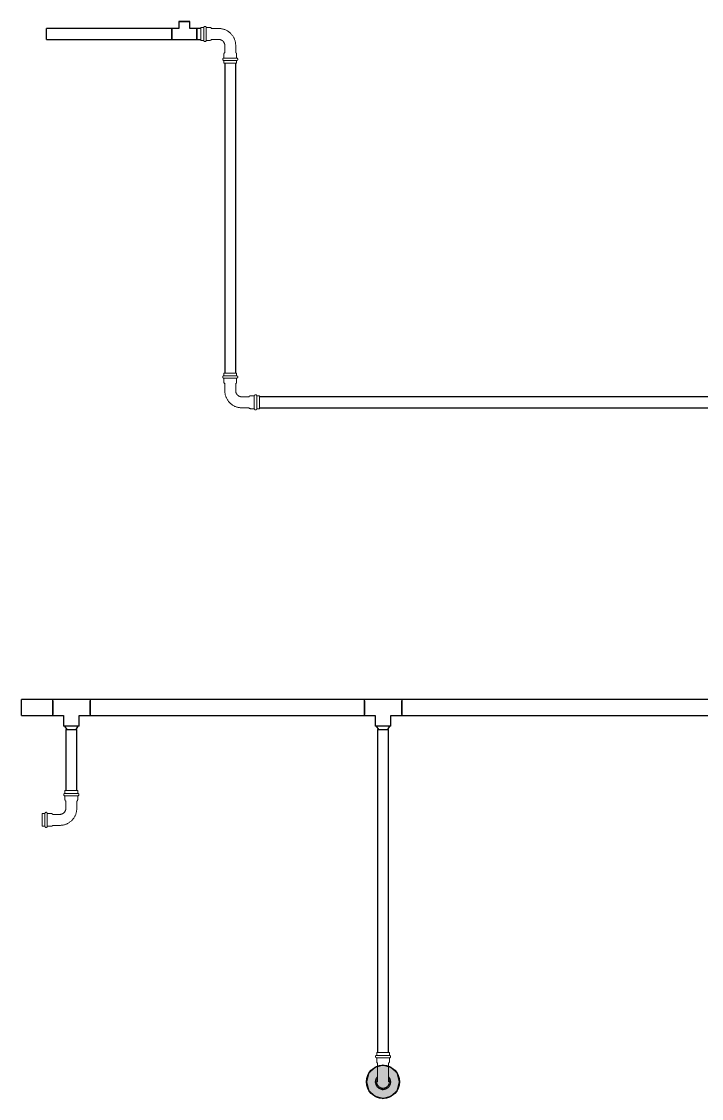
# Model space of a CAD drawing. Header units: inches. Extents: x -3327 to -1, y 8 to 1328.
# Drawn here: x -3222.6 to -3140.8, y 582 to 711.5 of the extents above; entities that cross this region are included whole.
import ezdxf

# ---------------------------------------------------------------- set-up
doc = ezdxf.new("R2010")
doc.units = ezdxf.units.IN
doc.header["$MEASUREMENT"] = 0
doc.layers.add('P-PIPE', color=3, linetype='Continuous', lineweight=9)
doc.layers.add('X - REF - FP', color=7, linetype='Continuous', true_color=0xb90000)

# ---------------------------------------------------------------- blocks, each defined once
blk = doc.blocks.new('Victaulic-VicPress316-Elbow 90-45deg Style P568_P571 - Standard-V1-SECOND LEVEL')
at = {"layer": 'P-PIPE'}
for p, q in [((-0.77, 3.52), (-0.77, 3.18)), ((0.77, 3.52), (-0.77, 3.52)), ((-0.77, 3.18), (0.77, 3.18)), ((-0.77, 2.89), (-0.77, 2.44)), ((-0.77, 2.89), (0.77, 2.89)), ((0.77, 3.18), (0.77, 3.52)), ((0.77, 2.44), (0.77, 2.89)), ((-0.66, 2.28), (-0.66, 1.39)), ((0.66, 1.39), (0.66, 2.28)), ((-3.18, 0.77), (-3.52, 0.77)), ((-3.52, 0.77), (-3.52, -0.77)), ((-3.18, -0.77), (-3.18, 0.77)), ((-2.44, 0.77), (-2.89, 0.77)), ((-2.89, -0.77), (-2.89, 0.77)), ((-1.39, 0.66), (-2.28, 0.66)), ((-3.52, -0.77), (-3.18, -0.77)), ((-2.89, -0.77), (-2.44, -0.77)), ((-2.28, -0.66), (-1.39, -0.66))]:
    blk.add_line(p, q, dxfattribs=at)
at = {"layer": 'P-PIPE', "flags": 128}
for points in [[(-0.77, 2.89), (-0.77, 2.89), (-0.78, 2.89), (-0.78, 2.89), (-0.79, 2.89), (-0.8, 2.89), (-0.8, 2.89), (-0.81, 2.9), (-0.81, 2.9), (-0.82, 2.9), (-0.82, 2.9), (-0.83, 2.9), (-0.83, 2.91), (-0.84, 2.91), (-0.84, 2.91), (-0.85, 2.92), (-0.85, 2.92), (-0.86, 2.92), (-0.86, 2.93), (-0.87, 2.93), (-0.87, 2.93), (-0.87, 2.94), (-0.88, 2.94), (-0.88, 2.95), (-0.89, 2.95), (-0.89, 2.96), (-0.89, 2.96), (-0.89, 2.97), (-0.9, 2.97), (-0.9, 2.98), (-0.9, 2.98), (-0.9, 2.99), (-0.91, 2.99), (-0.91, 3), (-0.91, 3.01), (-0.91, 3.01), (-0.91, 3.02), (-0.91, 3.02), (-0.91, 3.03), (-0.91, 3.03), (-0.91, 3.04), (-0.91, 3.05), (-0.91, 3.05), (-0.91, 3.06), (-0.91, 3.06), (-0.91, 3.07), (-0.91, 3.07), (-0.91, 3.08), (-0.9, 3.09), (-0.9, 3.09), (-0.9, 3.1), (-0.9, 3.1), (-0.89, 3.11), (-0.89, 3.11), (-0.89, 3.12), (-0.88, 3.12), (-0.88, 3.13), (-0.88, 3.13), (-0.87, 3.14), (-0.87, 3.14), (-0.86, 3.14), (-0.86, 3.15), (-0.86, 3.15), (-0.85, 3.15), (-0.85, 3.16), (-0.84, 3.16), (-0.84, 3.16), (-0.83, 3.17), (-0.83, 3.17), (-0.82, 3.17), (-0.82, 3.17), (-0.81, 3.17), (-0.8, 3.18), (-0.8, 3.18), (-0.79, 3.18), (-0.79, 3.18), (-0.78, 3.18), (-0.78, 3.18), (-0.77, 3.18), (-0.77, 3.18)], [(0.77, 3.18), (0.77, 3.18), (0.76, 3.18), (0.76, 3.18), (0.76, 3.18), (0.75, 3.18), (0.74, 3.18), (0.74, 3.18), (0.73, 3.18), (0.72, 3.18), (0.71, 3.18), (0.69, 3.18), (0.68, 3.18), (0.67, 3.18), (0.65, 3.18), (0.63, 3.18), (0.61, 3.18), (0.6, 3.18), (0.58, 3.18), (0.56, 3.18), (0.53, 3.18), (0.51, 3.18), (0.49, 3.18), (0.46, 3.18), (0.44, 3.18), (0.41, 3.18), (0.39, 3.18), (0.36, 3.18), (0.33, 3.18), (0.31, 3.18), (0.28, 3.18), (0.25, 3.18), (0.22, 3.18), (0.19, 3.18), (0.16, 3.18), (0.13, 3.18), (0.1, 3.18), (0.07, 3.18), (0.04, 3.18), (0.01, 3.18), (-0.02, 3.18), (-0.05, 3.18), (-0.08, 3.18), (-0.11, 3.18), (-0.14, 3.18), (-0.17, 3.18), (-0.2, 3.18), (-0.23, 3.18), (-0.26, 3.18), (-0.29, 3.18), (-0.32, 3.18), (-0.35, 3.18), (-0.37, 3.18), (-0.4, 3.18), (-0.43, 3.18), (-0.45, 3.18), (-0.48, 3.18), (-0.5, 3.18), (-0.52, 3.18), (-0.54, 3.18), (-0.57, 3.18), (-0.59, 3.18), (-0.6, 3.18), (-0.62, 3.18), (-0.64, 3.18), (-0.66, 3.18), (-0.67, 3.18), (-0.69, 3.18), (-0.7, 3.18), (-0.71, 3.18), (-0.72, 3.18), (-0.73, 3.18), (-0.74, 3.18), (-0.75, 3.18), (-0.75, 3.18), (-0.76, 3.18), (-0.76, 3.18), (-0.77, 3.18), (-0.77, 3.18), (-0.77, 3.18)], [(-0.77, 3.18), (-0.77, 3.18), (-0.76, 3.18), (-0.76, 3.18), (-0.76, 3.18), (-0.75, 3.18), (-0.74, 3.18), (-0.74, 3.18), (-0.73, 3.18)], [(-0.77, 2.89), (-0.77, 2.89), (-0.76, 2.89), (-0.76, 2.89), (-0.76, 2.89), (-0.75, 2.89), (-0.74, 2.89), (-0.74, 2.89), (-0.73, 2.89), (-0.72, 2.89), (-0.71, 2.89), (-0.69, 2.89), (-0.68, 2.89), (-0.67, 2.89), (-0.65, 2.89), (-0.63, 2.89), (-0.61, 2.89), (-0.6, 2.89), (-0.58, 2.89), (-0.56, 2.89), (-0.53, 2.89), (-0.51, 2.89), (-0.49, 2.89), (-0.46, 2.89), (-0.44, 2.89), (-0.41, 2.89), (-0.39, 2.89), (-0.36, 2.89), (-0.33, 2.89), (-0.31, 2.89), (-0.28, 2.89), (-0.25, 2.89), (-0.22, 2.89), (-0.19, 2.89), (-0.16, 2.89), (-0.13, 2.89), (-0.1, 2.89), (-0.07, 2.89), (-0.04, 2.89), (-0.01, 2.89), (0.02, 2.89), (0.05, 2.89), (0.08, 2.89), (0.11, 2.89), (0.14, 2.89), (0.17, 2.89), (0.2, 2.89), (0.23, 2.89), (0.26, 2.89), (0.29, 2.89), (0.32, 2.89), (0.35, 2.89), (0.37, 2.89), (0.4, 2.89), (0.43, 2.89), (0.45, 2.89), (0.48, 2.89), (0.5, 2.89), (0.52, 2.89), (0.54, 2.89), (0.57, 2.89), (0.59, 2.89), (0.6, 2.89), (0.62, 2.89), (0.64, 2.89), (0.66, 2.89), (0.67, 2.89), (0.69, 2.89), (0.7, 2.89), (0.71, 2.89), (0.72, 2.89), (0.73, 2.89), (0.74, 2.89), (0.75, 2.89), (0.75, 2.89), (0.76, 2.89), (0.76, 2.89), (0.77, 2.89), (0.77, 2.89), (0.77, 2.89)], [(-0.72, 2.89), (-0.73, 2.89), (-0.74, 2.89), (-0.75, 2.89), (-0.75, 2.89), (-0.76, 2.89), (-0.76, 2.89), (-0.77, 2.89), (-0.77, 2.89), (-0.77, 2.89)], [(0.72, 3.18), (0.73, 3.18), (0.74, 3.18), (0.75, 3.18), (0.75, 3.18), (0.76, 3.18), (0.76, 3.18), (0.77, 3.18), (0.77, 3.18), (0.77, 3.18)], [(0.77, 2.89), (0.77, 2.89), (0.76, 2.89), (0.76, 2.89), (0.76, 2.89), (0.75, 2.89), (0.74, 2.89), (0.74, 2.89), (0.73, 2.89)], [(0.77, 3.18), (0.77, 3.18), (0.78, 3.18), (0.78, 3.18), (0.79, 3.18), (0.8, 3.18), (0.8, 3.18), (0.81, 3.18), (0.81, 3.17), (0.82, 3.17), (0.82, 3.17), (0.83, 3.17), (0.83, 3.17), (0.84, 3.16), (0.84, 3.16), (0.85, 3.16), (0.85, 3.15), (0.86, 3.15), (0.86, 3.15), (0.87, 3.14), (0.87, 3.14), (0.87, 3.13), (0.88, 3.13), (0.88, 3.12), (0.89, 3.12), (0.89, 3.11), (0.89, 3.11), (0.89, 3.1), (0.9, 3.1), (0.9, 3.09), (0.9, 3.09), (0.9, 3.08), (0.91, 3.08), (0.91, 3.07), (0.91, 3.07), (0.91, 3.06), (0.91, 3.05), (0.91, 3.05), (0.91, 3.04), (0.91, 3.04), (0.91, 3.03), (0.91, 3.03), (0.91, 3.02), (0.91, 3.01), (0.91, 3.01), (0.91, 3), (0.91, 3), (0.91, 2.99), (0.9, 2.99), (0.9, 2.98), (0.9, 2.98), (0.9, 2.97), (0.89, 2.97), (0.89, 2.96), (0.89, 2.96), (0.88, 2.95), (0.88, 2.95), (0.88, 2.94), (0.87, 2.94), (0.87, 2.93), (0.86, 2.93), (0.86, 2.92), (0.86, 2.92), (0.85, 2.92), (0.85, 2.91), (0.84, 2.91), (0.84, 2.91), (0.83, 2.91), (0.83, 2.9), (0.82, 2.9), (0.82, 2.9), (0.81, 2.9), (0.8, 2.9), (0.8, 2.89), (0.79, 2.89), (0.79, 2.89), (0.78, 2.89), (0.78, 2.89), (0.77, 2.89), (0.77, 2.89)], [(-0.66, 1.39), (-0.66, 1.36), (-0.66, 1.33), (-0.66, 1.3), (-0.67, 1.28), (-0.67, 1.25), (-0.68, 1.22), (-0.69, 1.19), (-0.69, 1.16), (-0.7, 1.13), (-0.72, 1.11), (-0.73, 1.08), (-0.74, 1.05), (-0.75, 1.03), (-0.77, 1), (-0.79, 0.98), (-0.8, 0.95), (-0.82, 0.93), (-0.84, 0.91), (-0.86, 0.89), (-0.88, 0.87), (-0.9, 0.85), (-0.92, 0.83), (-0.95, 0.81), (-0.97, 0.79), (-1, 0.77), (-1.02, 0.76), (-1.05, 0.74), (-1.07, 0.73), (-1.1, 0.72), (-1.13, 0.71), (-1.15, 0.7), (-1.18, 0.69), (-1.21, 0.68), (-1.24, 0.67), (-1.27, 0.67), (-1.3, 0.66), (-1.33, 0.66), (-1.36, 0.66), (-1.39, 0.66), (-1.39, 0.66)], [(-1.39, -0.66), (-1.31, -0.66), (-1.23, -0.65), (-1.15, -0.64), (-1.07, -0.63), (-0.99, -0.62), (-0.91, -0.6), (-0.83, -0.58), (-0.75, -0.55), (-0.67, -0.53), (-0.59, -0.5), (-0.52, -0.46), (-0.45, -0.43), (-0.37, -0.39), (-0.3, -0.34), (-0.24, -0.3), (-0.17, -0.25), (-0.1, -0.2), (-0.04, -0.15), (0.02, -0.09), (0.08, -0.04), (0.13, 0.02), (0.19, 0.09), (0.24, 0.15), (0.29, 0.22), (0.33, 0.29), (0.38, 0.35), (0.42, 0.43), (0.45, 0.5), (0.49, 0.57), (0.52, 0.65), (0.55, 0.73), (0.57, 0.81), (0.59, 0.88), (0.61, 0.96), (0.63, 1.04), (0.64, 1.13), (0.65, 1.21), (0.65, 1.29), (0.66, 1.37), (0.66, 1.39)], [(-0.66, 2.22), (-0.67, 2.23), (-0.67, 2.23), (-0.68, 2.24), (-0.69, 2.25), (-0.7, 2.26), (-0.7, 2.27), (-0.71, 2.27), (-0.72, 2.28), (-0.72, 2.29), (-0.73, 2.3), (-0.73, 2.31), (-0.74, 2.32), (-0.74, 2.33), (-0.75, 2.34), (-0.75, 2.35), (-0.76, 2.36), (-0.76, 2.37), (-0.76, 2.38), (-0.76, 2.39), (-0.76, 2.4), (-0.77, 2.42), (-0.77, 2.43), (-0.77, 2.44), (-0.77, 2.44)], [(0.77, 2.44), (0.77, 2.43), (0.77, 2.42), (0.76, 2.41), (0.76, 2.4), (0.76, 2.38), (0.76, 2.37), (0.76, 2.36), (0.75, 2.35), (0.75, 2.34), (0.74, 2.33), (0.74, 2.32), (0.74, 2.31), (0.73, 2.3), (0.72, 2.29), (0.72, 2.29), (0.71, 2.28), (0.71, 2.27), (0.7, 2.26), (0.69, 2.25), (0.68, 2.24), (0.68, 2.24), (0.67, 2.23), (0.66, 2.22), (0.66, 2.22)], [(-3.18, 0.77), (-3.18, 0.77), (-3.18, 0.78), (-3.18, 0.78), (-3.18, 0.79), (-3.18, 0.8), (-3.18, 0.8), (-3.18, 0.81), (-3.17, 0.81), (-3.17, 0.82), (-3.17, 0.82), (-3.17, 0.83), (-3.17, 0.83), (-3.16, 0.84), (-3.16, 0.84), (-3.16, 0.85), (-3.15, 0.85), (-3.15, 0.86), (-3.15, 0.86), (-3.14, 0.87), (-3.14, 0.87), (-3.13, 0.87), (-3.13, 0.88), (-3.12, 0.88), (-3.12, 0.89), (-3.11, 0.89), (-3.11, 0.89), (-3.1, 0.89), (-3.1, 0.9), (-3.09, 0.9), (-3.09, 0.9), (-3.08, 0.9), (-3.08, 0.91), (-3.07, 0.91), (-3.07, 0.91), (-3.06, 0.91), (-3.05, 0.91), (-3.05, 0.91), (-3.04, 0.91), (-3.04, 0.91), (-3.03, 0.91), (-3.03, 0.91), (-3.02, 0.91), (-3.01, 0.91), (-3.01, 0.91), (-3, 0.91), (-3, 0.91), (-2.99, 0.91), (-2.99, 0.9), (-2.98, 0.9), (-2.98, 0.9), (-2.97, 0.9), (-2.97, 0.89), (-2.96, 0.89), (-2.96, 0.89), (-2.95, 0.88), (-2.95, 0.88), (-2.94, 0.88), (-2.94, 0.87), (-2.93, 0.87), (-2.93, 0.86), (-2.92, 0.86), (-2.92, 0.86), (-2.92, 0.85), (-2.91, 0.85), (-2.91, 0.84), (-2.91, 0.84), (-2.91, 0.83), (-2.9, 0.83), (-2.9, 0.82), (-2.9, 0.82), (-2.9, 0.81), (-2.9, 0.8), (-2.89, 0.8), (-2.89, 0.79), (-2.89, 0.79), (-2.89, 0.78), (-2.89, 0.78), (-2.89, 0.77), (-2.89, 0.77)], [(-3.18, 0.77), (-3.18, 0.77), (-3.18, 0.76), (-3.18, 0.76), (-3.18, 0.76), (-3.18, 0.75), (-3.18, 0.74), (-3.18, 0.74), (-3.18, 0.73), (-3.18, 0.72), (-3.18, 0.71), (-3.18, 0.69), (-3.18, 0.68), (-3.18, 0.67), (-3.18, 0.65), (-3.18, 0.63), (-3.18, 0.61), (-3.18, 0.6), (-3.18, 0.58), (-3.18, 0.56), (-3.18, 0.53), (-3.18, 0.51), (-3.18, 0.49), (-3.18, 0.46), (-3.18, 0.44), (-3.18, 0.41), (-3.18, 0.39), (-3.18, 0.36), (-3.18, 0.33), (-3.18, 0.31), (-3.18, 0.28), (-3.18, 0.25), (-3.18, 0.22), (-3.18, 0.19), (-3.18, 0.16), (-3.18, 0.13), (-3.18, 0.1), (-3.18, 0.07), (-3.18, 0.04), (-3.18, 0.01), (-3.18, -0.02), (-3.18, -0.05), (-3.18, -0.08), (-3.18, -0.11), (-3.18, -0.14), (-3.18, -0.17), (-3.18, -0.2), (-3.18, -0.23), (-3.18, -0.26), (-3.18, -0.29), (-3.18, -0.32), (-3.18, -0.35), (-3.18, -0.37), (-3.18, -0.4), (-3.18, -0.43), (-3.18, -0.45), (-3.18, -0.48), (-3.18, -0.5), (-3.18, -0.52), (-3.18, -0.54), (-3.18, -0.57), (-3.18, -0.59), (-3.18, -0.6), (-3.18, -0.62), (-3.18, -0.64), (-3.18, -0.66), (-3.18, -0.67), (-3.18, -0.69), (-3.18, -0.7), (-3.18, -0.71), (-3.18, -0.72), (-3.18, -0.73), (-3.18, -0.74), (-3.18, -0.75), (-3.18, -0.75), (-3.18, -0.76), (-3.18, -0.76), (-3.18, -0.77), (-3.18, -0.77), (-3.18, -0.77)], [(-3.18, 0.72), (-3.18, 0.73), (-3.18, 0.74), (-3.18, 0.75), (-3.18, 0.75), (-3.18, 0.76), (-3.18, 0.76), (-3.18, 0.77), (-3.18, 0.77), (-3.18, 0.77)], [(-2.89, -0.77), (-2.89, -0.77), (-2.89, -0.76), (-2.89, -0.76), (-2.89, -0.76), (-2.89, -0.75), (-2.89, -0.74), (-2.89, -0.74), (-2.89, -0.73), (-2.89, -0.72), (-2.89, -0.71), (-2.89, -0.69), (-2.89, -0.68), (-2.89, -0.67), (-2.89, -0.65), (-2.89, -0.63), (-2.89, -0.61), (-2.89, -0.6), (-2.89, -0.58), (-2.89, -0.56), (-2.89, -0.53), (-2.89, -0.51), (-2.89, -0.49), (-2.89, -0.46), (-2.89, -0.44), (-2.89, -0.41), (-2.89, -0.39), (-2.89, -0.36), (-2.89, -0.33), (-2.89, -0.31), (-2.89, -0.28), (-2.89, -0.25), (-2.89, -0.22), (-2.89, -0.19), (-2.89, -0.16), (-2.89, -0.13), (-2.89, -0.1), (-2.89, -0.07), (-2.89, -0.04), (-2.89, -0.01), (-2.89, 0.02), (-2.89, 0.05), (-2.89, 0.08), (-2.89, 0.11), (-2.89, 0.14), (-2.89, 0.17), (-2.89, 0.2), (-2.89, 0.23), (-2.89, 0.26), (-2.89, 0.29), (-2.89, 0.32), (-2.89, 0.35), (-2.89, 0.37), (-2.89, 0.4), (-2.89, 0.43), (-2.89, 0.45), (-2.89, 0.48), (-2.89, 0.5), (-2.89, 0.52), (-2.89, 0.54), (-2.89, 0.57), (-2.89, 0.59), (-2.89, 0.6), (-2.89, 0.62), (-2.89, 0.64), (-2.89, 0.66), (-2.89, 0.67), (-2.89, 0.69), (-2.89, 0.7), (-2.89, 0.71), (-2.89, 0.72), (-2.89, 0.73), (-2.89, 0.74), (-2.89, 0.75), (-2.89, 0.75), (-2.89, 0.76), (-2.89, 0.76), (-2.89, 0.77), (-2.89, 0.77), (-2.89, 0.77)], [(-2.89, 0.77), (-2.89, 0.77), (-2.89, 0.76), (-2.89, 0.76), (-2.89, 0.76), (-2.89, 0.75), (-2.89, 0.74), (-2.89, 0.74), (-2.89, 0.73)], [(-2.44, 0.77), (-2.43, 0.77), (-2.42, 0.77), (-2.41, 0.76), (-2.4, 0.76), (-2.38, 0.76), (-2.37, 0.76), (-2.36, 0.76), (-2.35, 0.75), (-2.34, 0.75), (-2.33, 0.74), (-2.32, 0.74), (-2.31, 0.74), (-2.3, 0.73), (-2.29, 0.72), (-2.29, 0.72), (-2.28, 0.71), (-2.27, 0.71), (-2.26, 0.7), (-2.25, 0.69), (-2.24, 0.68), (-2.24, 0.68), (-2.23, 0.67), (-2.22, 0.66), (-2.22, 0.66)], [(-3.18, -0.77), (-3.18, -0.77), (-3.18, -0.76), (-3.18, -0.76), (-3.18, -0.76), (-3.18, -0.75), (-3.18, -0.74), (-3.18, -0.74), (-3.18, -0.73)], [(-2.89, -0.77), (-2.89, -0.77), (-2.89, -0.78), (-2.89, -0.78), (-2.89, -0.79), (-2.89, -0.8), (-2.89, -0.8), (-2.9, -0.81), (-2.9, -0.81), (-2.9, -0.82), (-2.9, -0.82), (-2.9, -0.83), (-2.91, -0.83), (-2.91, -0.84), (-2.91, -0.84), (-2.92, -0.85), (-2.92, -0.85), (-2.92, -0.86), (-2.93, -0.86), (-2.93, -0.87), (-2.93, -0.87), (-2.94, -0.87), (-2.94, -0.88), (-2.95, -0.88), (-2.95, -0.89), (-2.96, -0.89), (-2.96, -0.89), (-2.97, -0.89), (-2.97, -0.9), (-2.98, -0.9), (-2.98, -0.9), (-2.99, -0.9), (-2.99, -0.91), (-3, -0.91), (-3.01, -0.91), (-3.01, -0.91), (-3.02, -0.91), (-3.02, -0.91), (-3.03, -0.91), (-3.03, -0.91), (-3.04, -0.91), (-3.05, -0.91), (-3.05, -0.91), (-3.06, -0.91), (-3.06, -0.91), (-3.07, -0.91), (-3.07, -0.91), (-3.08, -0.91), (-3.09, -0.9), (-3.09, -0.9), (-3.1, -0.9), (-3.1, -0.9), (-3.11, -0.89), (-3.11, -0.89), (-3.12, -0.89), (-3.12, -0.88), (-3.13, -0.88), (-3.13, -0.88), (-3.14, -0.87), (-3.14, -0.87), (-3.14, -0.86), (-3.15, -0.86), (-3.15, -0.86), (-3.15, -0.85), (-3.16, -0.85), (-3.16, -0.84), (-3.16, -0.84), (-3.17, -0.83), (-3.17, -0.83), (-3.17, -0.82), (-3.17, -0.82), (-3.17, -0.81), (-3.18, -0.8), (-3.18, -0.8), (-3.18, -0.79), (-3.18, -0.79), (-3.18, -0.78), (-3.18, -0.78), (-3.18, -0.77), (-3.18, -0.77)], [(-2.89, -0.72), (-2.89, -0.73), (-2.89, -0.74), (-2.89, -0.75), (-2.89, -0.75), (-2.89, -0.76), (-2.89, -0.76), (-2.89, -0.77), (-2.89, -0.77), (-2.89, -0.77)], [(-2.22, -0.66), (-2.23, -0.67), (-2.23, -0.67), (-2.24, -0.68), (-2.25, -0.69), (-2.26, -0.7), (-2.27, -0.7), (-2.27, -0.71), (-2.28, -0.72), (-2.29, -0.72), (-2.3, -0.73), (-2.31, -0.73), (-2.32, -0.74), (-2.33, -0.74), (-2.34, -0.75), (-2.35, -0.75), (-2.36, -0.76), (-2.37, -0.76), (-2.38, -0.76), (-2.39, -0.76), (-2.4, -0.76), (-2.42, -0.77), (-2.43, -0.77), (-2.44, -0.77), (-2.44, -0.77)]]:
    blk.add_lwpolyline(points, dxfattribs=at)
blk = doc.blocks.new('Victaulic-VicPress316-Elbow 90-45deg Style P568_P571 - Standard-523083-SECOND LEVEL')
at = {"layer": 'P-PIPE'}
for p, q in [((-3178.28, 1233.46), (-3178.28, 1232.57)), ((-3176.97, 1232.57), (-3176.97, 1233.46)), ((-3178.39, 1232.42), (-3178.39, 1231.96)), ((-3177.63, 1231.96), (-3178.39, 1231.96)), ((-3178.39, 1231.67), (-3178.39, 1231.33)), ((-3177.63, 1231.67), (-3178.39, 1231.67)), ((-3176.86, 1231.96), (-3177.63, 1231.96)), ((-3176.86, 1231.67), (-3177.63, 1231.67)), ((-3176.86, 1231.96), (-3176.86, 1232.42)), ((-3176.86, 1231.33), (-3176.86, 1231.67)), ((-3178.39, 1231.33), (-3177.63, 1231.33)), ((-3177.63, 1231.33), (-3176.86, 1231.33))]:
    blk.add_line(p, q, dxfattribs=at)
at = {"layer": 'P-PIPE', "flags": 128}
for points in [[(-3177.63, 1235.77), (-3177.66, 1235.77), (-3177.7, 1235.76), (-3177.73, 1235.76), (-3177.77, 1235.76), (-3177.81, 1235.75), (-3177.84, 1235.74), (-3177.88, 1235.73), (-3177.91, 1235.72), (-3177.95, 1235.71), (-3177.98, 1235.69), (-3178.01, 1235.68), (-3178.05, 1235.66), (-3178.08, 1235.65), (-3178.11, 1235.63), (-3178.14, 1235.61), (-3178.17, 1235.59), (-3178.2, 1235.56), (-3178.23, 1235.54), (-3178.25, 1235.52), (-3178.28, 1235.49), (-3178.3, 1235.46), (-3178.33, 1235.44), (-3178.35, 1235.41), (-3178.37, 1235.38), (-3178.39, 1235.35), (-3178.41, 1235.32), (-3178.43, 1235.28), (-3178.45, 1235.25), (-3178.46, 1235.22), (-3178.48, 1235.19), (-3178.49, 1235.15), (-3178.5, 1235.12), (-3178.51, 1235.08), (-3178.52, 1235.05), (-3178.52, 1235.01), (-3178.53, 1234.97), (-3178.53, 1234.94), (-3178.54, 1234.9), (-3178.54, 1234.86), (-3178.54, 1234.83), (-3178.53, 1234.79), (-3178.53, 1234.76), (-3178.53, 1234.72), (-3178.52, 1234.68), (-3178.51, 1234.65), (-3178.5, 1234.61), (-3178.49, 1234.58), (-3178.48, 1234.54), (-3178.47, 1234.51), (-3178.45, 1234.48), (-3178.44, 1234.44), (-3178.42, 1234.41), (-3178.4, 1234.38), (-3178.38, 1234.35), (-3178.36, 1234.32), (-3178.34, 1234.29), (-3178.32, 1234.26), (-3178.29, 1234.23)], [(-3177.63, 1235.62), (-3177.66, 1235.62), (-3177.69, 1235.62), (-3177.72, 1235.62), (-3177.75, 1235.61), (-3177.78, 1235.61), (-3177.81, 1235.6), (-3177.84, 1235.59), (-3177.87, 1235.58), (-3177.9, 1235.57), (-3177.92, 1235.56), (-3177.95, 1235.55), (-3177.98, 1235.53), (-3178.01, 1235.52), (-3178.03, 1235.5), (-3178.06, 1235.49), (-3178.08, 1235.47), (-3178.11, 1235.45), (-3178.13, 1235.43), (-3178.15, 1235.41), (-3178.17, 1235.39), (-3178.2, 1235.37), (-3178.22, 1235.34), (-3178.23, 1235.32), (-3178.25, 1235.29), (-3178.27, 1235.27), (-3178.29, 1235.24), (-3178.3, 1235.22), (-3178.31, 1235.19), (-3178.33, 1235.16), (-3178.34, 1235.13), (-3178.35, 1235.1), (-3178.36, 1235.07), (-3178.37, 1235.05), (-3178.37, 1235.02), (-3178.38, 1234.99), (-3178.38, 1234.95), (-3178.39, 1234.92), (-3178.39, 1234.89), (-3178.39, 1234.86), (-3178.39, 1234.83), (-3178.39, 1234.8), (-3178.39, 1234.77), (-3178.38, 1234.74), (-3178.38, 1234.71), (-3178.37, 1234.68), (-3178.36, 1234.65), (-3178.36, 1234.62), (-3178.35, 1234.59), (-3178.33, 1234.56), (-3178.32, 1234.54), (-3178.31, 1234.51), (-3178.29, 1234.48), (-3178.28, 1234.46)], [(-3176.97, 1234.22), (-3176.95, 1234.25), (-3176.92, 1234.27), (-3176.9, 1234.3), (-3176.88, 1234.33), (-3176.86, 1234.36), (-3176.84, 1234.39), (-3176.82, 1234.42), (-3176.8, 1234.46), (-3176.79, 1234.49), (-3176.77, 1234.52), (-3176.76, 1234.56), (-3176.75, 1234.59), (-3176.74, 1234.63), (-3176.73, 1234.66), (-3176.73, 1234.7), (-3176.72, 1234.74), (-3176.72, 1234.77), (-3176.71, 1234.81), (-3176.71, 1234.85), (-3176.71, 1234.88), (-3176.72, 1234.92), (-3176.72, 1234.95), (-3176.72, 1234.99), (-3176.73, 1235.03), (-3176.74, 1235.06), (-3176.75, 1235.1), (-3176.76, 1235.13), (-3176.77, 1235.17), (-3176.78, 1235.2), (-3176.8, 1235.23), (-3176.81, 1235.27), (-3176.83, 1235.3), (-3176.85, 1235.33), (-3176.87, 1235.36), (-3176.89, 1235.39), (-3176.91, 1235.42), (-3176.93, 1235.45), (-3176.96, 1235.48), (-3176.98, 1235.5), (-3177.01, 1235.53), (-3177.04, 1235.55), (-3177.06, 1235.57), (-3177.09, 1235.6), (-3177.12, 1235.62), (-3177.15, 1235.64), (-3177.19, 1235.65), (-3177.22, 1235.67), (-3177.25, 1235.69), (-3177.29, 1235.7), (-3177.32, 1235.71), (-3177.35, 1235.73), (-3177.39, 1235.74), (-3177.42, 1235.74), (-3177.46, 1235.75), (-3177.5, 1235.76), (-3177.53, 1235.76), (-3177.57, 1235.77), (-3177.61, 1235.77), (-3177.63, 1235.77)], [(-3176.96, 1234.47), (-3176.95, 1234.49), (-3176.94, 1234.52), (-3176.92, 1234.55), (-3176.91, 1234.58), (-3176.9, 1234.61), (-3176.89, 1234.64), (-3176.88, 1234.66), (-3176.88, 1234.69), (-3176.87, 1234.72), (-3176.87, 1234.75), (-3176.86, 1234.79), (-3176.86, 1234.82), (-3176.86, 1234.85), (-3176.86, 1234.88), (-3176.86, 1234.91), (-3176.86, 1234.94), (-3176.87, 1234.97), (-3176.87, 1235), (-3176.88, 1235.03), (-3176.89, 1235.06), (-3176.89, 1235.09), (-3176.9, 1235.12), (-3176.92, 1235.15), (-3176.93, 1235.17), (-3176.94, 1235.2), (-3176.96, 1235.23), (-3176.97, 1235.25), (-3176.99, 1235.28), (-3177.01, 1235.31), (-3177.02, 1235.33), (-3177.04, 1235.35), (-3177.06, 1235.38), (-3177.09, 1235.4), (-3177.11, 1235.42), (-3177.13, 1235.44), (-3177.15, 1235.46), (-3177.18, 1235.48), (-3177.2, 1235.5), (-3177.23, 1235.51), (-3177.26, 1235.53), (-3177.28, 1235.54), (-3177.31, 1235.55), (-3177.34, 1235.57), (-3177.37, 1235.58), (-3177.4, 1235.59), (-3177.43, 1235.6), (-3177.46, 1235.6), (-3177.49, 1235.61), (-3177.52, 1235.61), (-3177.55, 1235.62), (-3177.58, 1235.62), (-3177.61, 1235.62), (-3177.63, 1235.62)], [(-3178.28, 1234.85), (-3178.28, 1234.85), (-3178.28, 1234.85), (-3178.28, 1234.84), (-3178.28, 1234.84), (-3178.28, 1234.83), (-3178.28, 1234.81), (-3178.28, 1234.8), (-3178.28, 1234.78), (-3178.28, 1234.77), (-3178.28, 1234.74), (-3178.28, 1234.72), (-3178.28, 1234.7), (-3178.28, 1234.67), (-3178.28, 1234.64), (-3178.28, 1234.61), (-3178.28, 1234.58), (-3178.28, 1234.55), (-3178.28, 1234.51), (-3178.28, 1234.47), (-3178.28, 1234.43), (-3178.28, 1234.39), (-3178.28, 1234.35), (-3178.28, 1234.31), (-3178.28, 1234.26), (-3178.28, 1234.21), (-3178.28, 1234.17), (-3178.28, 1234.12), (-3178.28, 1234.07), (-3178.28, 1234.02), (-3178.28, 1233.97), (-3178.28, 1233.91), (-3178.28, 1233.86), (-3178.28, 1233.81), (-3178.28, 1233.75), (-3178.28, 1233.7), (-3178.28, 1233.64), (-3178.28, 1233.59), (-3178.28, 1233.53), (-3178.28, 1233.48), (-3178.28, 1233.46)], [(-3176.97, 1233.46), (-3176.97, 1233.52), (-3176.97, 1233.57), (-3176.97, 1233.63), (-3176.97, 1233.68), (-3176.97, 1233.74), (-3176.97, 1233.79), (-3176.97, 1233.85), (-3176.97, 1233.9), (-3176.97, 1233.95), (-3176.97, 1234), (-3176.97, 1234.06), (-3176.97, 1234.11), (-3176.97, 1234.15), (-3176.97, 1234.2), (-3176.97, 1234.25), (-3176.97, 1234.29), (-3176.97, 1234.34), (-3176.97, 1234.38), (-3176.97, 1234.42), (-3176.97, 1234.46), (-3176.97, 1234.5), (-3176.97, 1234.54), (-3176.97, 1234.57), (-3176.97, 1234.6), (-3176.97, 1234.63), (-3176.97, 1234.66), (-3176.97, 1234.69), (-3176.97, 1234.72), (-3176.97, 1234.74), (-3176.97, 1234.76), (-3176.97, 1234.78), (-3176.97, 1234.8), (-3176.97, 1234.81), (-3176.97, 1234.82), (-3176.97, 1234.83), (-3176.97, 1234.84), (-3176.97, 1234.85), (-3176.97, 1234.85), (-3176.97, 1234.85), (-3176.97, 1234.85)], [(-3178.39, 1231.67), (-3178.4, 1231.67), (-3178.4, 1231.67), (-3178.41, 1231.67), (-3178.41, 1231.68), (-3178.42, 1231.68), (-3178.43, 1231.68), (-3178.43, 1231.68), (-3178.44, 1231.68), (-3178.44, 1231.68), (-3178.45, 1231.68), (-3178.45, 1231.69), (-3178.46, 1231.69), (-3178.46, 1231.69), (-3178.47, 1231.7), (-3178.47, 1231.7), (-3178.48, 1231.7), (-3178.48, 1231.71), (-3178.49, 1231.71), (-3178.49, 1231.71), (-3178.5, 1231.72), (-3178.5, 1231.72), (-3178.5, 1231.73), (-3178.51, 1231.73), (-3178.51, 1231.74), (-3178.51, 1231.74), (-3178.52, 1231.75), (-3178.52, 1231.75), (-3178.52, 1231.76), (-3178.52, 1231.76), (-3178.53, 1231.77), (-3178.53, 1231.77), (-3178.53, 1231.78), (-3178.53, 1231.78), (-3178.53, 1231.79), (-3178.53, 1231.79), (-3178.54, 1231.8), (-3178.54, 1231.81), (-3178.54, 1231.81), (-3178.54, 1231.82), (-3178.54, 1231.82), (-3178.54, 1231.83), (-3178.54, 1231.83), (-3178.54, 1231.84), (-3178.53, 1231.85), (-3178.53, 1231.85), (-3178.53, 1231.86), (-3178.53, 1231.86), (-3178.53, 1231.87), (-3178.53, 1231.87), (-3178.52, 1231.88), (-3178.52, 1231.88), (-3178.52, 1231.89), (-3178.52, 1231.89), (-3178.51, 1231.9), (-3178.51, 1231.9), (-3178.51, 1231.91), (-3178.5, 1231.91), (-3178.5, 1231.92), (-3178.49, 1231.92), (-3178.49, 1231.93), (-3178.49, 1231.93), (-3178.48, 1231.93), (-3178.48, 1231.94), (-3178.47, 1231.94), (-3178.47, 1231.94), (-3178.46, 1231.95), (-3178.46, 1231.95), (-3178.45, 1231.95), (-3178.45, 1231.95), (-3178.44, 1231.96), (-3178.43, 1231.96), (-3178.43, 1231.96), (-3178.42, 1231.96), (-3178.42, 1231.96), (-3178.41, 1231.96), (-3178.41, 1231.96), (-3178.4, 1231.96), (-3178.39, 1231.96), (-3178.39, 1231.96)], [(-3178.39, 1232.42), (-3178.39, 1232.43), (-3178.39, 1232.44), (-3178.39, 1232.45), (-3178.39, 1232.46), (-3178.39, 1232.47), (-3178.38, 1232.48), (-3178.38, 1232.49), (-3178.38, 1232.5), (-3178.37, 1232.51), (-3178.37, 1232.52), (-3178.37, 1232.53), (-3178.36, 1232.54), (-3178.36, 1232.55), (-3178.35, 1232.56), (-3178.34, 1232.57), (-3178.34, 1232.58), (-3178.33, 1232.59), (-3178.32, 1232.6), (-3178.32, 1232.6), (-3178.31, 1232.61), (-3178.3, 1232.62), (-3178.29, 1232.63), (-3178.28, 1232.63), (-3178.28, 1232.63)], [(-3177.63, 1231.96), (-3177.66, 1231.96), (-3177.69, 1231.96), (-3177.72, 1231.96), (-3177.75, 1231.96), (-3177.78, 1231.96), (-3177.81, 1231.96), (-3177.84, 1231.96), (-3177.87, 1231.96), (-3177.9, 1231.96), (-3177.92, 1231.96), (-3177.95, 1231.96), (-3177.98, 1231.96), (-3178.01, 1231.96), (-3178.03, 1231.96), (-3178.06, 1231.96), (-3178.08, 1231.96), (-3178.11, 1231.96), (-3178.13, 1231.96), (-3178.15, 1231.96), (-3178.17, 1231.96), (-3178.2, 1231.96), (-3178.22, 1231.96), (-3178.23, 1231.96), (-3178.25, 1231.96), (-3178.27, 1231.96), (-3178.29, 1231.96), (-3178.3, 1231.96), (-3178.31, 1231.96), (-3178.33, 1231.96), (-3178.34, 1231.96), (-3178.35, 1231.96), (-3178.36, 1231.96), (-3178.37, 1231.96), (-3178.37, 1231.96), (-3178.38, 1231.96), (-3178.38, 1231.96), (-3178.39, 1231.96), (-3178.39, 1231.96), (-3178.39, 1231.96), (-3178.39, 1231.96)], [(-3178.39, 1231.96), (-3178.39, 1231.96), (-3178.39, 1231.96), (-3178.39, 1231.96), (-3178.38, 1231.96), (-3178.38, 1231.96), (-3178.37, 1231.96), (-3178.36, 1231.96), (-3178.35, 1231.96)], [(-3178.35, 1231.67), (-3178.36, 1231.67), (-3178.37, 1231.67), (-3178.37, 1231.67), (-3178.38, 1231.67), (-3178.38, 1231.67), (-3178.39, 1231.67), (-3178.39, 1231.67), (-3178.39, 1231.67), (-3178.39, 1231.67)], [(-3178.39, 1231.67), (-3178.39, 1231.67), (-3178.39, 1231.67), (-3178.39, 1231.67), (-3178.38, 1231.67), (-3178.38, 1231.67), (-3178.37, 1231.67), (-3178.36, 1231.67), (-3178.35, 1231.67), (-3178.34, 1231.67), (-3178.33, 1231.67), (-3178.32, 1231.67), (-3178.3, 1231.67), (-3178.29, 1231.67), (-3178.27, 1231.67), (-3178.26, 1231.67), (-3178.24, 1231.67), (-3178.22, 1231.67), (-3178.2, 1231.67), (-3178.18, 1231.67), (-3178.16, 1231.67), (-3178.14, 1231.67), (-3178.11, 1231.67), (-3178.09, 1231.67), (-3178.06, 1231.67), (-3178.04, 1231.67), (-3178.01, 1231.67), (-3177.99, 1231.67), (-3177.96, 1231.67), (-3177.93, 1231.67), (-3177.9, 1231.67), (-3177.87, 1231.67), (-3177.84, 1231.67), (-3177.82, 1231.67), (-3177.79, 1231.67), (-3177.76, 1231.67), (-3177.72, 1231.67), (-3177.69, 1231.67), (-3177.66, 1231.67), (-3177.63, 1231.67), (-3177.63, 1231.67)], [(-3176.86, 1231.96), (-3176.86, 1231.96), (-3176.86, 1231.96), (-3176.86, 1231.96), (-3176.87, 1231.96), (-3176.87, 1231.96), (-3176.88, 1231.96), (-3176.89, 1231.96), (-3176.9, 1231.96), (-3176.91, 1231.96), (-3176.92, 1231.96), (-3176.93, 1231.96), (-3176.95, 1231.96), (-3176.96, 1231.96), (-3176.98, 1231.96), (-3176.99, 1231.96), (-3177.01, 1231.96), (-3177.03, 1231.96), (-3177.05, 1231.96), (-3177.07, 1231.96), (-3177.09, 1231.96), (-3177.11, 1231.96), (-3177.14, 1231.96), (-3177.16, 1231.96), (-3177.19, 1231.96), (-3177.21, 1231.96), (-3177.24, 1231.96), (-3177.26, 1231.96), (-3177.29, 1231.96), (-3177.32, 1231.96), (-3177.35, 1231.96), (-3177.38, 1231.96), (-3177.41, 1231.96), (-3177.43, 1231.96), (-3177.46, 1231.96), (-3177.49, 1231.96), (-3177.53, 1231.96), (-3177.56, 1231.96), (-3177.59, 1231.96), (-3177.62, 1231.96), (-3177.63, 1231.96)], [(-3177.63, 1231.67), (-3177.59, 1231.67), (-3177.56, 1231.67), (-3177.53, 1231.67), (-3177.5, 1231.67), (-3177.47, 1231.67), (-3177.44, 1231.67), (-3177.41, 1231.67), (-3177.38, 1231.67), (-3177.35, 1231.67), (-3177.33, 1231.67), (-3177.3, 1231.67), (-3177.27, 1231.67), (-3177.24, 1231.67), (-3177.22, 1231.67), (-3177.19, 1231.67), (-3177.17, 1231.67), (-3177.14, 1231.67), (-3177.12, 1231.67), (-3177.1, 1231.67), (-3177.08, 1231.67), (-3177.05, 1231.67), (-3177.03, 1231.67), (-3177.02, 1231.67), (-3177, 1231.67), (-3176.98, 1231.67), (-3176.96, 1231.67), (-3176.95, 1231.67), (-3176.94, 1231.67), (-3176.92, 1231.67), (-3176.91, 1231.67), (-3176.9, 1231.67), (-3176.89, 1231.67), (-3176.88, 1231.67), (-3176.88, 1231.67), (-3176.87, 1231.67), (-3176.87, 1231.67), (-3176.86, 1231.67), (-3176.86, 1231.67), (-3176.86, 1231.67), (-3176.86, 1231.67)], [(-3176.97, 1232.63), (-3176.96, 1232.63), (-3176.95, 1232.62), (-3176.94, 1232.61), (-3176.93, 1232.61), (-3176.93, 1232.6), (-3176.92, 1232.59), (-3176.91, 1232.58), (-3176.91, 1232.57), (-3176.9, 1232.56), (-3176.9, 1232.55), (-3176.89, 1232.54), (-3176.89, 1232.53), (-3176.88, 1232.52), (-3176.88, 1232.51), (-3176.87, 1232.5), (-3176.87, 1232.49), (-3176.87, 1232.48), (-3176.86, 1232.47), (-3176.86, 1232.46), (-3176.86, 1232.45), (-3176.86, 1232.44), (-3176.86, 1232.43), (-3176.86, 1232.42), (-3176.86, 1232.42)], [(-3176.9, 1231.96), (-3176.89, 1231.96), (-3176.88, 1231.96), (-3176.88, 1231.96), (-3176.87, 1231.96), (-3176.87, 1231.96), (-3176.86, 1231.96), (-3176.86, 1231.96), (-3176.86, 1231.96), (-3176.86, 1231.96)], [(-3176.86, 1231.67), (-3176.86, 1231.67), (-3176.86, 1231.67), (-3176.86, 1231.67), (-3176.87, 1231.67), (-3176.87, 1231.67), (-3176.88, 1231.67), (-3176.89, 1231.67), (-3176.9, 1231.67)], [(-3176.86, 1231.96), (-3176.85, 1231.96), (-3176.85, 1231.96), (-3176.84, 1231.96), (-3176.84, 1231.96), (-3176.83, 1231.96), (-3176.82, 1231.96), (-3176.82, 1231.96), (-3176.81, 1231.96), (-3176.81, 1231.96), (-3176.8, 1231.95), (-3176.8, 1231.95), (-3176.79, 1231.95), (-3176.79, 1231.95), (-3176.78, 1231.94), (-3176.78, 1231.94), (-3176.77, 1231.94), (-3176.77, 1231.93), (-3176.76, 1231.93), (-3176.76, 1231.92), (-3176.75, 1231.92), (-3176.75, 1231.92), (-3176.75, 1231.91), (-3176.74, 1231.91), (-3176.74, 1231.9), (-3176.74, 1231.9), (-3176.73, 1231.89), (-3176.73, 1231.89), (-3176.73, 1231.88), (-3176.73, 1231.88), (-3176.72, 1231.87), (-3176.72, 1231.87), (-3176.72, 1231.86), (-3176.72, 1231.85), (-3176.72, 1231.85), (-3176.72, 1231.84), (-3176.71, 1231.84), (-3176.71, 1231.83), (-3176.71, 1231.83), (-3176.71, 1231.82), (-3176.71, 1231.81), (-3176.71, 1231.81), (-3176.71, 1231.8), (-3176.71, 1231.8), (-3176.72, 1231.79), (-3176.72, 1231.79), (-3176.72, 1231.78), (-3176.72, 1231.77), (-3176.72, 1231.77), (-3176.72, 1231.76), (-3176.73, 1231.76), (-3176.73, 1231.75), (-3176.73, 1231.75), (-3176.73, 1231.74), (-3176.74, 1231.74), (-3176.74, 1231.73), (-3176.74, 1231.73), (-3176.75, 1231.72), (-3176.75, 1231.72), (-3176.76, 1231.72), (-3176.76, 1231.71), (-3176.76, 1231.71), (-3176.77, 1231.7), (-3176.77, 1231.7), (-3176.78, 1231.7), (-3176.78, 1231.69), (-3176.79, 1231.69), (-3176.79, 1231.69), (-3176.8, 1231.69), (-3176.8, 1231.68), (-3176.81, 1231.68), (-3176.82, 1231.68), (-3176.82, 1231.68), (-3176.83, 1231.68), (-3176.83, 1231.68), (-3176.84, 1231.67), (-3176.84, 1231.67), (-3176.85, 1231.67), (-3176.86, 1231.67), (-3176.86, 1231.67)]]:
    blk.add_lwpolyline(points, dxfattribs=at)

msp = doc.modelspace()

# ---------------------------------------------------------------- hatches: boundary and pattern name
at = {"layer": 'X - REF - FP'}
msp.add_hatch(color=256, dxfattribs=at).paths.add_polyline_path([(-3179.14, 581.99), (-3178.14, 582.26), (-3177.4, 582.99), (-3177.14, 583.99), (-3177.4, 584.99), (-3178.14, 585.72), (-3179.14, 585.99), (-3180.14, 585.72), (-3180.87, 584.99), (-3181.14, 583.99), (-3180.87, 582.99), (-3180.14, 582.26), (-3179.36, 582.05)], flags=0)
h = msp.add_hatch(color=256, dxfattribs=at)
edge = h.paths.add_edge_path(flags=0)
edge.add_arc((-3179.14, 583.99), 2, 0, 360)

# ---------------------------------------------------------------- linework, layer by layer
for p, q in [((-3202.39, 711.5), (-3203.7, 711.5)), ((-3203.7, 711.5), (-3203.7, 710.66)), ((-3203.7, 711.5), (-3203.68, 711.5)), ((-3203.68, 711.5), (-3203.62, 711.5)), ((-3203.62, 711.5), (-3203.51, 711.5)), ((-3203.51, 711.5), (-3203.37, 711.5)), ((-3203.37, 711.5), (-3203.22, 711.5)), ((-3203.22, 711.5), (-3202.88, 711.5)), ((-3202.88, 711.5), (-3202.72, 711.5)), ((-3202.72, 711.5), (-3202.58, 711.5)), ((-3202.58, 711.5), (-3202.48, 711.5)), ((-3202.48, 711.5), (-3202.41, 711.5)), ((-3202.41, 711.5), (-3202.39, 711.5)), ((-3202.39, 710.66), (-3202.39, 711.5)), ((-3204.54, 710.66), (-3219.64, 710.66)), ((-3219.64, 709.34), (-3219.64, 710.66)), ((-3203.7, 710.66), (-3204.54, 710.66)), ((-3204.54, 710.64), (-3204.54, 710.66)), ((-3204.54, 710.66), (-3204.54, 709.34)), ((-3204.54, 710.57), (-3204.54, 710.64)), ((-3204.54, 710.46), (-3204.54, 710.57)), ((-3204.54, 710.33), (-3204.54, 710.46)), ((-3204.54, 710.17), (-3204.54, 710.33)), ((-3204.54, 709.83), (-3204.54, 710.17)), ((-3204.54, 709.67), (-3204.54, 709.83)), ((-3201.55, 710.66), (-3202.39, 710.66)), ((-3201.55, 710.66), (-3201.55, 710.64)), ((-3201.04, 710.66), (-3201.55, 710.66)), ((-3201.55, 709.34), (-3201.55, 710.66)), ((-3201.55, 710.64), (-3201.55, 710.57)), ((-3201.55, 710.57), (-3201.55, 710.46)), ((-3201.55, 710.46), (-3201.55, 710.33)), ((-3201.55, 710.33), (-3201.55, 710.17)), ((-3201.55, 710.17), (-3201.55, 709.83)), ((-3201.55, 709.83), (-3201.55, 709.67)), ((-3219.64, 709.34), (-3204.54, 709.34)), ((-3204.54, 709.54), (-3204.54, 709.67)), ((-3204.54, 709.43), (-3204.54, 709.54)), ((-3204.54, 709.36), (-3204.54, 709.43)), ((-3204.54, 709.34), (-3204.54, 709.36)), ((-3204.54, 709.34), (-3201.55, 709.34)), ((-3201.55, 709.67), (-3201.55, 709.54)), ((-3201.55, 709.54), (-3201.55, 709.43)), ((-3201.55, 709.43), (-3201.55, 709.36)), ((-3201.55, 709.36), (-3201.55, 709.34)), ((-3201.55, 709.34), (-3201.04, 709.34)), ((-3198.18, 706.48), (-3198.18, 669.23)), ((-3196.86, 669.23), (-3196.86, 706.48)), ((-3110.52, 666.37), (-3194, 666.37)), ((-3194, 665.05), (-3110.52, 665.05)), ((-3218.88, 629.95), (-3222.64, 629.95)), ((-3222.64, 628.05), (-3222.64, 629.95)), ((-3214.39, 629.95), (-3218.88, 629.95)), ((-3218.88, 628.05), (-3218.88, 629.95)), ((-3218.88, 629.82), (-3218.88, 629.67)), ((-3218.88, 629.67), (-3218.88, 629.48)), ((-3218.88, 629.47), (-3218.88, 629.25)), ((-3214.39, 629.95), (-3214.39, 628.05)), ((-3181.38, 629.95), (-3214.39, 629.95)), ((-3214.39, 629.67), (-3214.39, 629.82)), ((-3214.39, 629.48), (-3214.39, 629.67)), ((-3214.39, 629.25), (-3214.39, 629.47)), ((-3176.89, 629.95), (-3181.38, 629.95)), ((-3181.38, 628.05), (-3181.38, 629.95)), ((-3181.38, 629.82), (-3181.38, 629.67)), ((-3181.38, 629.67), (-3181.38, 629.48)), ((-3181.38, 629.47), (-3181.38, 629.25)), ((-3176.89, 629.95), (-3176.89, 628.05)), ((-3109.24, 629.95), (-3176.89, 629.95)), ((-3176.89, 629.67), (-3176.89, 629.82)), ((-3176.89, 629.48), (-3176.89, 629.67)), ((-3176.89, 629.25), (-3176.89, 629.47)), ((-3218.88, 629.25), (-3218.88, 628.75)), ((-3218.88, 628.75), (-3218.88, 628.52)), ((-3218.88, 628.52), (-3218.88, 628.33)), ((-3218.88, 628.33), (-3218.88, 628.18)), ((-3214.39, 628.75), (-3214.39, 629.25)), ((-3214.39, 628.52), (-3214.39, 628.75)), ((-3214.39, 628.33), (-3214.39, 628.52)), ((-3214.39, 628.18), (-3214.39, 628.33)), ((-3181.38, 629.25), (-3181.38, 628.75)), ((-3181.38, 628.75), (-3181.38, 628.52)), ((-3181.38, 628.52), (-3181.38, 628.33)), ((-3181.38, 628.33), (-3181.38, 628.18)), ((-3176.89, 628.75), (-3176.89, 629.25)), ((-3176.89, 628.52), (-3176.89, 628.75)), ((-3176.89, 628.33), (-3176.89, 628.52)), ((-3176.89, 628.18), (-3176.89, 628.33)), ((-3222.64, 628.05), (-3218.88, 628.05)), ((-3218.88, 628.05), (-3217.59, 628.05)), ((-3217.59, 628.05), (-3217.59, 626.76)), ((-3215.68, 628.05), (-3214.39, 628.05)), ((-3215.68, 626.76), (-3215.68, 628.05)), ((-3214.39, 628.05), (-3181.38, 628.05)), ((-3181.38, 628.05), (-3180.09, 628.05)), ((-3180.09, 628.05), (-3180.09, 626.76)), ((-3178.18, 628.05), (-3176.89, 628.05)), ((-3178.18, 626.76), (-3178.18, 628.05)), ((-3176.89, 628.05), (-3109.24, 628.05)), ((-3215.68, 626.76), (-3217.59, 626.76)), ((-3217.45, 626.76), (-3217.2, 626.35)), ((-3217.29, 626.35), (-3217.29, 619.01)), ((-3217.29, 626.35), (-3215.98, 626.35)), ((-3216.07, 626.35), (-3215.82, 626.76)), ((-3215.98, 619.01), (-3215.98, 626.35)), ((-3178.18, 626.76), (-3180.09, 626.76)), ((-3179.95, 626.76), (-3179.7, 626.35)), ((-3179.79, 626.35), (-3179.79, 587.51)), ((-3179.79, 626.35), (-3178.48, 626.35)), ((-3178.57, 626.35), (-3178.32, 626.76)), ((-3178.48, 587.51), (-3178.48, 626.35)), ((-3180.14, 585.72), (-3180.87, 584.99)), ((-3179.14, 585.99), (-3180.14, 585.72)), ((-3178.14, 585.72), (-3179.14, 585.99)), ((-3177.4, 584.99), (-3178.14, 585.72)), ((-3180.87, 584.99), (-3181.14, 583.99)), ((-3177.14, 583.99), (-3177.4, 584.99)), ((-3181.14, 583.99), (-3180.87, 582.99)), ((-3180.87, 582.99), (-3180.14, 582.26)), ((-3180.14, 583.99), (-3179.87, 583.99)), ((-3179.14, 582.99), (-3179.14, 583.25)), ((-3178.4, 583.99), (-3178.14, 583.99)), ((-3178.14, 582.26), (-3177.4, 582.99)), ((-3177.4, 582.99), (-3177.14, 583.99)), ((-3180.14, 582.26), (-3179.36, 582.05)), ((-3179.36, 582.05), (-3179.14, 581.99)), ((-3179.14, 581.99), (-3178.14, 582.26))]:
    msp.add_line(p, q, dxfattribs=at)
msp.add_circle((-3179.14, 583.99), 2, dxfattribs=at)

# ---------------------------------------------------------------- block references
for name, p, rotation in [('Victaulic-VicPress316-Elbow 90-45deg Style P568_P571 - Standard-V1-SECOND LEVEL', (-3197.52, 710), 90), ('Victaulic-VicPress316-Elbow 90-45deg Style P568_P571 - Standard-V1-SECOND LEVEL', (-3197.52, 665.71), 270), ('Victaulic-VicPress316-Elbow 90-45deg Style P568_P571 - Standard-523083-SECOND LEVEL', (-6356.76, 1818.84), 180)]:
    msp.add_blockref(name, p, dxfattribs=dict(at, rotation=rotation))
msp.add_blockref('Victaulic-VicPress316-Elbow 90-45deg Style P568_P571 - Standard-V1-SECOND LEVEL', (-3216.64, 615.49), dxfattribs=at)

doc.saveas('drawing.dxf')
